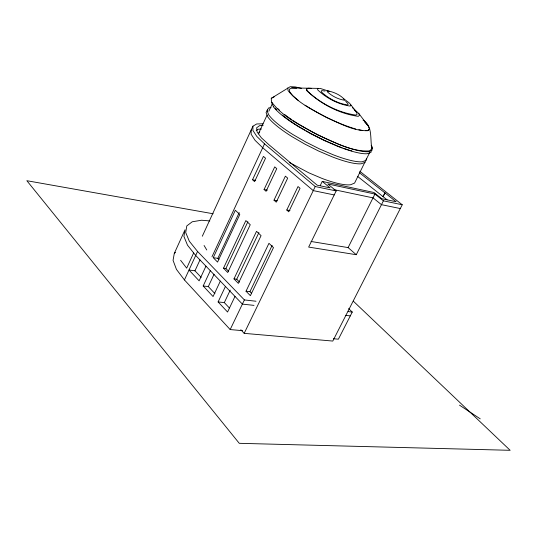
<?xml version="1.0" encoding="UTF-8"?>
<svg xmlns="http://www.w3.org/2000/svg" width="537" height="537" viewBox="0 0 537 537"><rect width="100%" height="100%" fill="white"/><g stroke="black" fill="none" stroke-linecap="round" stroke-linejoin="round"><path stroke-width="0.81" d="M263.049 123.812L256.693 123.96L252.92 126.195L252.914 130.424L256.82 136.432L264.513 143.849L315.232 186.534L336.169 190.924L308.654 247.08L356.253 254.713L383.405 200.831L402.226 204.772L332.792 341.062L244.187 333.349L240.798 329.711M251.182 129.981L251.148 134.257L255.035 140.305L262.694 147.756L313.259 190.615L334.209 194.931M371.208 150.81L370.993 152.367L367.12 153.73A48.411 9.995 25.7 0 1 337.84 146.393L324.449 140.613L310.842 133.787L298.069 126.43A64.259 13.103 25.7 0 1 273.474 106.769M366.375 158.724L366.127 160.328L362.207 161.778A48.337 10.337 25.7 0 1 332.859 154.643L319.481 148.897L305.902 142.07L293.168 134.7A64.151 13.559 25.7 0 1 268.742 114.851L266.976 110.568L268.628 107.957L271.044 107.548M254.008 305.378L242.382 304.11L195.696 255.478L187.507 245.194L183.929 236.455L185.023 229.802L174.31 253.363L173.055 260.344L176.445 269.393L184.433 279.931L230.178 329.564L242.664 330.678M193.669 252.934L186.675 268.151L180.607 260.291M202.315 236.233L252.92 126.195M184.433 279.931L197.549 251.457L189.319 241.22L185.715 232.534L186.782 225.936L192.233 221.781L201.529 220.23L209.799 220.922M201.18 277.374L194.971 270.796L199.992 259.935M258.438 133.747L267.097 115.019M268.829 111.273L272.642 103.03M205.946 266.157L199.126 280.831L188.997 270.017L194.971 270.796M211.967 256.807L264.513 143.849M213.249 257.686L235.327 210.262L239.797 214.485L217.552 262.09L213.249 257.686L217.861 258.337L218.935 259.431M252.524 179.754L263.419 156.395L265.526 158.2L254.592 181.607L252.524 179.754L255.699 180.405M220.318 281.126L213.068 296.538L203.181 285.973L210.303 270.695M217.861 258.337L239.22 212.585M214.914 293.605L208.309 286.583L214.075 274.266M223.506 268.178L245.865 220.573L250.249 224.714L227.728 272.501L223.506 268.178L225.896 268.5L228.534 271.198M225.896 268.5L247.893 221.741M264.063 189.527L274.722 166.879L276.763 168.631L266.07 191.313L264.063 189.527L267.345 190.179M234.998 296.417L227.56 312.024L218.109 301.928L225.426 286.449M233.978 278.898L256.525 231.326L261.076 235.629L238.361 283.375L233.978 278.898L236.73 279.247L239.475 282.039M229.333 307.923L224.318 302.6L230.239 290.128M273.998 200.167L285.389 176.156L287.684 178.123L276.246 202.18L273.998 200.167L277.28 200.798M236.73 279.247L258.908 232.534M246.02 291.215L268.956 243.315L273.487 247.604L250.383 295.679L246.02 291.215L249.933 291.678L251.578 293.35M286.778 210.014L298.022 186.554L300.049 188.286L288.765 211.793L286.778 210.014L290 210.618M230.178 329.564L244.389 299.928L197.549 251.457M249.933 291.678L272.138 245.422M244.187 333.349L315.232 186.534M320.327 185.379L322.26 181.399L373.987 192.514L381.726 198.703L396.172 201.758L359.307 172.645M369.644 152.589L354.588 183.07L350.641 184.741A47.061 11.042 25.7 0 1 321.824 178.338L308.788 172.807L289.409 162.516M311.024 241.469L348.117 247.591L374.927 194.045L383.405 200.831M384.922 192.911L383.035 196.656L385.016 192.931M348.587 308.614L352.259 312.051L338.397 339.189L333.403 338.746M258.519 133.787L259.801 131.679M267.715 109.937L266.05 112.569L267.809 116.878A64.118 13.667 25.7 0 0 292.195 136.767L304.915 144.144L318.488 150.971L331.866 156.71A48.31 10.418 25.7 0 0 361.22 163.785L365.147 162.315M363.052 120.134C373.061 126.074 369.839 139.009 371.906 148.595L369.812 150.897C351.285 152.078 334.182 141.922 317.642 134.868C301.27 125.638 282.804 117.328 271.447 101.748L271.272 98.325L290.222 86.692L295.202 86.907L301.532 88.357M369.711 128.806L367.993 130.484L365.744 130.572M174.31 253.363L175.559 252.356M256.196 130.612L258.143 129.222L261.418 129.068M329.564 91.451L320.394 88.471L318.448 88.39L317.555 88.907L317.797 89.994C326.53 98.19 338.223 104.346 350.104 106.078L350.876 105.494L350.5 104.346L349.03 102.721L343.291 98.526M271.272 98.325L274.474 96.667M318.448 88.39L291.772 87.934L289.389 89.176L289.698 91.8L292.759 95.673L298.431 100.553M263.137 125.349L259.868 125.49L256.646 127.766L257.102 131.954L261.351 137.808L269.185 144.943L317.152 185.164L330.087 187.896L322.26 181.399M291.772 87.934L296.625 88.128M311.212 88.343L308.077 88.209L306.6 89.028L306.916 90.76C320.649 103.923 339.35 113.79 358.26 116.341L359.428 115.348L358.79 113.468L352.5 107.682M345.325 315.333L350.305 315.877M218.109 301.928L224.318 302.6M244.389 299.928L256.001 301.237M348.11 311.588L352.259 312.051M203.181 285.973L208.309 286.583M213.135 213.766L26.85 180.707L239.267 443.314L510.15 450.308L353.326 301.17M358.83 129.726L362.723 130.498M400.3 208.551L381.471 204.671L373.014 197.864L333.954 189.648M374.927 194.045L327.758 183.956L336.169 190.924M325.026 91.035L321.911 90.612L321.207 91.042L321.408 91.928C328.469 98.546 337.907 103.513 347.506 104.923L348.137 104.447L347.848 103.527L345.674 101.412M355.736 129.028C337.8 123.671 320.951 115.133 305.097 105.259M311.064 133.619L324.395 140.311L337.511 145.97A47.451 9.794 25.7 0 0 342.136 147.729M304.808 130.021L298.552 126.417A62.997 12.848 25.7 0 1 282.402 115.113M306.197 130.82L310.373 133.223M459.511 405.167L480.226 418.833M359.756 171.243L402.226 204.772M357.494 176.324L387.056 199.804M348.117 247.591L356.253 254.713M354.319 109.87L356.575 112.367L357.172 114.153L356.044 115.099C337.974 112.649 320.099 103.232 306.963 90.646L306.667 88.994M364.69 122.053L368.348 126.101L369.409 129.068L367.724 130.713C353.084 131.075 339.686 123.201 326.61 117.569C313.017 109.984 297.954 103.064 288.074 90.632L287.765 87.947M358.79 113.468L368.348 126.101M350.5 104.346L356.575 112.367M371.148 145.299L372.403 147.272L371.98 150.373L368.113 151.709A48.437 9.908 25.7 0 1 338.847 144.319L325.449 138.533L311.836 131.699L299.049 124.349A64.292 12.995 25.7 0 1 293.262 120.65M204.073 245.476L206.765 249.98M271.648 102.567L273.474 106.769M371.362 147.01L371.906 148.595M351.863 150.897A47.451 9.794 25.7 0 1 349.406 150.172M348.721 149.957A47.451 9.794 25.7 0 1 343.646 148.272M276.622 109.776A62.997 12.848 25.7 0 1 275.212 108.159M291.9 119.738A64.292 12.995 25.7 0 1 288.671 117.496M288.06 117.053A64.292 12.995 25.7 0 1 284.496 114.381M279.67 110.36A64.292 12.995 25.7 0 1 277.763 108.555M344.741 99.902L344.324 100.204C338.008 99.244 331.806 95.982 327.14 91.652L327.442 90.787C333.725 91.975 340.7 94.915 344.741 99.902"/></g></svg>
